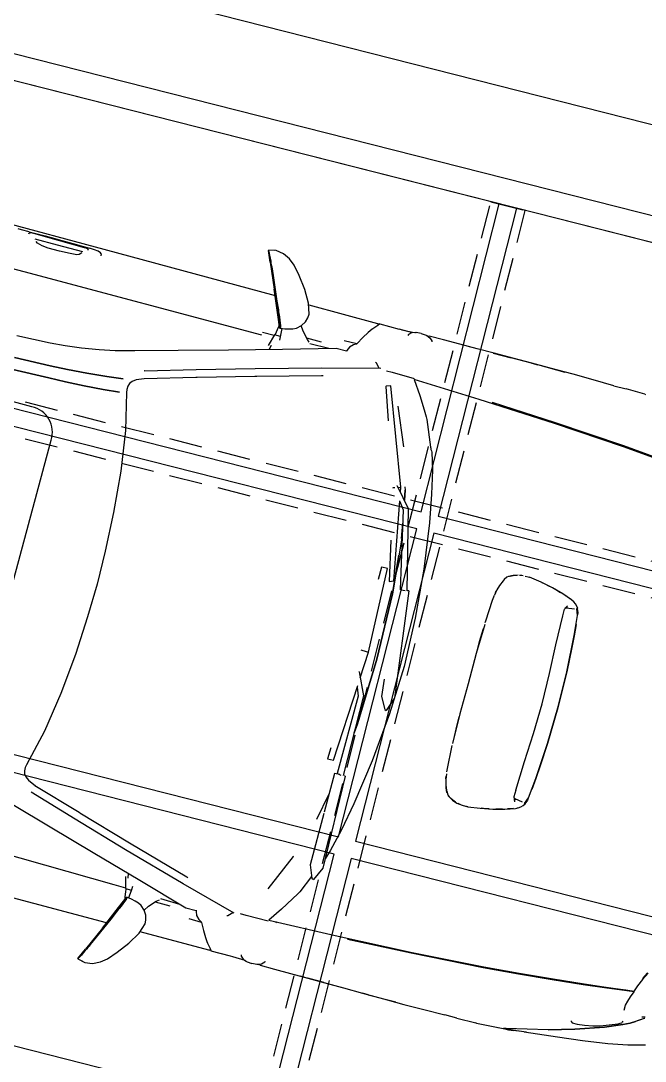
# Model space of a CAD drawing. Header units: inches. Extents: x 6322 to 85903, y -36042 to 7673.
# Drawn here: x 78220.5 to 78291.2, y 1897.2 to 2015.1 of the extents above; entities that cross this region are included whole.
import ezdxf

# ---------------------------------------------------------------- set-up
doc = ezdxf.new("R2010")
doc.units = ezdxf.units.IN
doc.header["$LTSCALE"] = 10
doc.linetypes.add('Amconstr', pattern=[9999, 9999, 0])
doc.linetypes.add('HIDDEN2', pattern=[0.1875, 0.125, -0.0625])
for name, color, linetype in [('ADSK_ASSOC_ENTITY_BACKUPS', 7, 'Continuous'), ('afaq', 6, 'Continuous'), ('CAR1', 250, 'Continuous'), ('PARK LINE', 2, 'Continuous'), ('SHADE I SEC BEAM', 11, 'HIDDEN2'), ('SOLAR PANEL', 10, 'Continuous'), ('WALL', 4, 'Continuous')]:
    doc.layers.add(name, color=color, linetype=linetype)

# ---------------------------------------------------------------- blocks, each defined once
blk = doc.blocks.new('*U180')
at = {"layer": 'SOLAR PANEL'}
blk.add_lwpolyline([(-39, 18), (-39, -18), (39, -18), (39, 18)], close=True, dxfattribs=at)
blk = doc.blocks.new('*U179')
at = {"layer": 'SOLAR PANEL', "color": 0, "linetype": 'ByBlock', "lineweight": -2}
for p in [(80, 722), (160, 722), (80, 684), (160, 684), (80, 646), (160, 646), (80, 608)]:
    blk.add_blockref('*U180', p, dxfattribs=at)
blk = doc.blocks.new('*U85')
at = {"layer": 'SOLAR PANEL', "xscale": -1, "rotation": 165.7461911174656}
blk.add_blockref('*U179', (-184.49, 86.07), dxfattribs=at)
blk = doc.blocks.new('*U86')
at = {"layer": 'ADSK_ASSOC_ENTITY_BACKUPS', "linetype": 'Amconstr', "lineweight": 25}
blk.add_blockref('*U85', (0, 0), dxfattribs=at)
at = {"layer": 'SOLAR PANEL', "color": 0, "linetype": 'ByBlock', "lineweight": -2}
blk.add_blockref('*U85', (0, 0), dxfattribs=at)
blk = doc.blocks.new('*U83')
at = {"layer": 'SHADE I SEC BEAM', "ltscale": 3}
blk.add_lwpolyline([(-0.49, -1.94), (-232.13, 56.91), (-231.15, 60.78), (0.49, 1.94)], close=True, dxfattribs=at)
blk = doc.blocks.new('*U84')
at = {"layer": 'SHADE I SEC BEAM', "color": 0, "linetype": 'ByBlock', "lineweight": -2}
blk.add_blockref('*U83', (-168.41, -662.94), dxfattribs=at)
blk = doc.blocks.new('*U158')
at = {"layer": 'PARK LINE', "linetype": 'Amconstr', "lineweight": 25}
blk.add_line((-22.29, 5.66), (-218.07, 55.4), dxfattribs=at)
blk = doc.blocks.new('*U159')
at = {"layer": 'PARK LINE', "color": 0, "linetype": 'ByBlock', "lineweight": -2}
for p in [(-156.59, -616.42), (-182.69, -719.16)]:
    blk.add_blockref('*U158', p, dxfattribs=at)
blk = doc.blocks.new('*U145')
at = {"layer": 'SHADE I SEC BEAM', "ltscale": 3}
blk.add_lwpolyline([(-91.38, -367.82), (-95.25, -366.84), (91.38, 367.82), (95.25, 366.84)], close=True, dxfattribs=at)
blk = doc.blocks.new('*U162')
at = {"layer": 'WALL', "color": 0, "linetype": 'ByBlock', "lineweight": -2}
blk.add_blockref('*U145', (127.94, -32.5), dxfattribs=at)
blk = doc.blocks.new('A$C6e495745')
at = {"layer": 'CAR1'}
for p, q in [((72.96, 83), (72.29, 82.45)), ((72.98, 83.01), (72.96, 83)), ((73.79, 83.39), (72.98, 83.01)), ((74.67, 83.52), (73.79, 83.39)), ((75.54, 83.33), (74.67, 83.52)), ((75.54, 83.34), (74.95, 83.46)), ((74.97, 82.21), (75.13, 82.52)), ((75.53, 83.3), (74.98, 82.06)), ((75.13, 82.52), (75.26, 82.81)), ((75.45, 83.18), (75.26, 82.81)), ((75.26, 82.81), (75.37, 83.04)), ((75.26, 82.81), (75.26, 82.81)), ((75.37, 83.04), (75.45, 83.18)), ((75.45, 83.18), (75.5, 83.25)), ((75.5, 83.25), (75.53, 83.3)), ((75.53, 83.3), (75.54, 83.33)), ((75.54, 83.33), (75.54, 83.34)), ((71.42, 81.44), (70.42, 80.11)), ((72.29, 82.45), (71.42, 81.44)), ((73.76, 79.24), (74.98, 82.06)), ((74.18, 80.44), (74.6, 81.41)), ((74.82, 81.89), (74.52, 81.2)), ((74.6, 81.41), (74.69, 81.6)), ((74.69, 81.6), (74.79, 81.81)), ((74.79, 81.81), (74.89, 82.03)), ((74.89, 82.03), (74.97, 82.21)), ((74.97, 82.21), (74.97, 82.21)), ((73.64, 79.22), (74.18, 80.44)), ((74.52, 81.2), (73.7, 79.36)), ((70.42, 80.11), (69.59, 78.71)), ((73.76, 79.24), (72.61, 76.52)), ((73.7, 79.36), (72.9, 77.53)), ((73.11, 78.02), (73.64, 79.22)), ((24.58, 78.19), (20.77, 77.75)), ((21.99, 77.25), (26.64, 78.37)), ((24.3, 78.16), (25.74, 78.35)), ((25.52, 78.28), (25.14, 78.23)), ((25.52, 78.28), (25.6, 78.29)), ((25.6, 78.29), (26.94, 78.43)), ((26.34, 78.41), (25.74, 78.35)), ((26.94, 78.43), (26.34, 78.41)), ((26.64, 78.37), (26.75, 78.39)), ((26.75, 78.39), (26.64, 78.37)), ((26.75, 78.39), (26.84, 78.4)), ((26.84, 78.4), (26.75, 78.39)), ((26.84, 78.4), (26.92, 78.41)), ((26.92, 78.41), (26.84, 78.4)), ((26.96, 78.42), (26.87, 78.4)), ((27.57, 78.47), (26.94, 78.43)), ((28.49, 78.54), (26.96, 78.42)), ((30.04, 78.64), (28.49, 78.54)), ((30.04, 78.64), (30.13, 78.64)), ((32.33, 78.68), (30.13, 78.64)), ((32.33, 78.68), (33.75, 78.67)), ((36.21, 78.7), (33.75, 78.67)), ((38.54, 78.72), (36.21, 78.7)), ((40.51, 78.72), (38.54, 78.72)), ((42.71, 78.71), (39.48, 78.68)), ((43.4, 78.71), (40.51, 78.72)), ((42.71, 78.71), (43.4, 78.71)), ((45.62, 78.7), (43.4, 78.71)), ((47.81, 78.69), (45.62, 78.7)), ((47.93, 78.68), (45.79, 78.69)), ((49.8, 78.68), (47.81, 78.69)), ((47.93, 78.68), (49.8, 78.67)), ((50.73, 78.67), (49.8, 78.68)), ((49.8, 78.67), (49.8, 78.67)), ((51.84, 78.67), (49.81, 78.68)), ((53.74, 78.67), (51.84, 78.67)), ((55.42, 78.67), (53.74, 78.67)), ((54.96, 78.1), (54.99, 78.21)), ((54.99, 78.21), (55.29, 78.5)), ((55.29, 78.5), (55.71, 78.65)), ((55.42, 78.67), (55.74, 78.65)), ((55.71, 78.65), (55.8, 78.67)), ((55.8, 78.67), (56.37, 78.71)), ((56.94, 78.67), (56.37, 78.71)), ((56.94, 78.67), (57.03, 78.65)), ((57.45, 78.5), (57.03, 78.65)), ((57.18, 78.59), (58.65, 78.54)), ((57.74, 78.21), (57.45, 78.5)), ((57.78, 78.09), (57.74, 78.21)), ((58.65, 78.54), (58.92, 78.54)), ((58.92, 78.54), (61.19, 78.56)), ((61.35, 78.32), (61.19, 78.56)), ((61.41, 78.53), (61.32, 78.44)), ((61.32, 78.43), (61.32, 78.44)), ((61.32, 78.36), (61.32, 78.43)), ((61.32, 78.43), (61.32, 78.43)), ((61.82, 77.81), (61.35, 78.32)), ((61.41, 78.53), (61.47, 78.53)), ((61.47, 78.53), (69.53, 78.55)), ((61.84, 77.78), (61.82, 77.81)), ((69.59, 78.71), (69.2, 77.51)), ((72.7, 77.1), (73.11, 78.02)), ((73.47, 78.56), (93.59, 78.6)), ((15.07, 76.99), (12.86, 76.56)), ((17.94, 77.41), (15.07, 76.99)), ((20.77, 77.75), (17.94, 77.41)), ((19.11, 76.41), (21.99, 77.25)), ((21.99, 77.25), (19.11, 76.41)), ((61.88, 77.72), (61.84, 77.78)), ((62.19, 77.25), (61.88, 77.72)), ((62.63, 76.54), (62.19, 77.25)), ((69.2, 77.51), (69.23, 77.09)), ((69.23, 77.09), (69.39, 76.57)), ((72.9, 77.53), (72.47, 76.57)), ((72.49, 76.61), (72.51, 76.66)), ((72.51, 76.66), (72.53, 76.72)), ((72.53, 76.72), (72.56, 76.77)), ((72.56, 76.77), (72.6, 76.86)), ((72.6, 76.86), (72.64, 76.95)), ((72.64, 76.95), (72.67, 77.03)), ((72.67, 77.03), (72.7, 77.1)), ((12.86, 76.56), (10.92, 76.06)), ((15.93, 75.31), (19.11, 76.41)), ((19.11, 76.41), (15.93, 75.31)), ((16.98, 75.46), (16.76, 75.39)), ((17.24, 75.53), (16.98, 75.46)), ((18.17, 75.68), (17.24, 75.53)), ((18.99, 75.77), (18.17, 75.68)), ((19.57, 75.77), (18.99, 75.77)), ((19.72, 75.68), (19.57, 75.77)), ((19.74, 75.58), (19.72, 75.68)), ((63.09, 75.71), (62.63, 76.54)), ((63.12, 75.67), (63.09, 75.71)), ((64.6, 75.65), (63.12, 75.67)), ((63.15, 75.64), (63.12, 75.67)), ((63.46, 75.47), (63.15, 75.64)), ((63.82, 75.09), (63.46, 75.47)), ((69.34, 75.49), (68.65, 74.71)), ((69.72, 76.04), (69.34, 75.49)), ((69.39, 76.57), (69.7, 76.06)), ((69.7, 76.06), (70.19, 75.63)), ((70.19, 75.63), (70.55, 75.45)), ((70.55, 75.45), (70.96, 75.32)), ((72.23, 76), (72, 75.43)), ((72, 75.43), (72.11, 75.69)), ((72.61, 76.52), (72.09, 75.28)), ((72.11, 75.69), (72.23, 76)), ((72.47, 76.57), (72.23, 76)), ((72.23, 76), (72.36, 76.3)), ((72.36, 76.3), (72.49, 76.61)), ((72.36, 76.3), (72.47, 76.57)), ((72.47, 76.57), (72.49, 76.61)), ((13.21, 74.13), (14, 74.49)), ((14, 74.49), (13.21, 74.13)), ((14, 74.49), (15.93, 75.31)), ((15.93, 75.31), (14, 74.49)), ((14.09, 74.13), (14.14, 74.26)), ((14.17, 74.32), (14.14, 74.26)), ((14.32, 74.41), (14.17, 74.32)), ((14.53, 74.53), (14.32, 74.41)), ((16.13, 75.17), (14.53, 74.53)), ((16.51, 75.31), (16.13, 75.17)), ((16.76, 75.39), (16.51, 75.31)), ((64, 74.68), (63.82, 75.09)), ((64.03, 74.52), (64, 74.68)), ((65.23, 74.56), (64.02, 74.57)), ((71.08, 72.89), (65.23, 74.56)), ((68.27, 74.3), (66.02, 74.34)), ((68.75, 74.82), (67.03, 74.82)), ((68.65, 74.71), (68.36, 74.46)), ((70.96, 75.32), (71.44, 75.21)), ((71.44, 75.21), (71.98, 75.14)), ((71.69, 74.21), (71.77, 74.95)), ((71.77, 74.95), (71.79, 75.17)), ((72, 75.43), (71.96, 75.23)), ((71.96, 75.23), (71.97, 75.33)), ((71.96, 75.16), (71.96, 75.23)), ((71.96, 75.23), (71.98, 75.14)), ((71.98, 75.14), (71.96, 75.16)), ((71.97, 75.33), (72, 75.43)), ((71.98, 75.14), (72.04, 75.18)), ((72.01, 75.15), (71.98, 75.14)), ((72.04, 75.18), (72.01, 75.15)), ((72.04, 75.18), (72.09, 75.28)), ((72.07, 75.22), (72.04, 75.18)), ((72.09, 75.28), (72.07, 75.22)), ((72.21, 75.14), (72.14, 75.41)), ((72.29, 74.6), (72.21, 75.14)), ((72.33, 74.29), (72.29, 74.6)), ((72.33, 74.23), (72.33, 74.29)), ((11.89, 73.21), (11.78, 73.13)), ((11.78, 73.02), (12.12, 73.13)), ((11.84, 73.21), (12.18, 73.45)), ((12.3, 73.49), (11.89, 73.21)), ((12.18, 73.45), (12.68, 73.79)), ((12.77, 73.81), (12.3, 73.49)), ((12.68, 73.79), (13.21, 74.13)), ((13.21, 74.13), (12.68, 73.79)), ((48.09, 73.21), (39.15, 72.8)), ((39.24, 72.92), (46.59, 73.28)), ((55.77, 73.46), (48.09, 73.21)), ((54.72, 71.89), (55.77, 73.46)), ((54.93, 73.56), (54.85, 73.43)), ((55.82, 73.59), (58.4, 73.62)), ((58.4, 73.62), (59.06, 73.62)), ((59.79, 73.74), (66.22, 72.02)), ((60.4, 74.16), (59.94, 73.7)), ((60.51, 74.21), (60.4, 74.16)), ((71.67, 73.8), (71.69, 74.21)), ((72.38, 74.23), (71.69, 74.24)), ((72.74, 72.91), (72.38, 74.23)), ((73.77, 74.14), (72.4, 74.16)), ((101.62, 73.79), (73.77, 74.14)), ((14.26, 72.3), (14.12, 71.78)), ((14.27, 72.88), (14.26, 72.3)), ((26.83, 71.92), (22.96, 71.55)), ((23.03, 71.67), (26.89, 72.04)), ((30.9, 72.26), (26.83, 71.92)), ((26.89, 72.04), (30.95, 72.39)), ((39.15, 72.8), (30.9, 72.26)), ((30.95, 72.39), (39.24, 72.92)), ((66.22, 72.02), (73.52, 69.99)), ((76.98, 71.23), (71.08, 72.89)), ((72.42, 73.03), (72.42, 73.02)), ((72.42, 73.02), (72.53, 72.48)), ((13.96, 71.24), (13.72, 70.58)), ((14.12, 71.78), (13.96, 71.24)), ((14.55, 70.68), (16.81, 70.98)), ((15.87, 70.76), (14.69, 70.61)), ((17.19, 70.92), (15.87, 70.76)), ((16.81, 70.98), (19.49, 71.3)), ((19.43, 71.18), (17.19, 70.92)), ((22.96, 71.55), (19.43, 71.18)), ((19.49, 71.3), (23.02, 71.67)), ((23.02, 71.67), (23.02, 71.67)), ((23.03, 71.67), (23.03, 71.67)), ((53.8, 70.46), (54.72, 71.89)), ((66.04, 71.15), (65.89, 71.19)), ((73.32, 69.11), (66.04, 71.15)), ((82.45, 69.7), (76.98, 71.23)), ((13.17, 68.99), (13.53, 69.83)), ((13.53, 69.83), (13.77, 70.58)), ((13.72, 70.58), (14.55, 70.68)), ((13.72, 70.57), (13.72, 70.58)), ((13.72, 70.58), (13.73, 70.58)), ((14.69, 70.61), (13.74, 70.5)), ((13.77, 70.58), (13.77, 70.59)), ((53.23, 69.47), (53.29, 69.62)), ((53.29, 69.62), (53.37, 69.75)), ((53.37, 69.75), (53.8, 70.46)), ((54.99, 65.79), (56.8, 70.07)), ((73.52, 69.99), (79.92, 68.14)), ((87.19, 68.37), (82.45, 69.7)), ((12.73, 68.11), (13.17, 68.99)), ((12.82, 68.11), (13.2, 68.87)), ((52.39, 67.46), (53.23, 69.47)), ((73.32, 69.11), (73.1, 69.18)), ((79.6, 67.3), (73.32, 69.11)), ((51.42, 66.21), (52.1, 67.72)), ((52.32, 67.63), (52.1, 67.72)), ((52.9, 66.23), (52.32, 67.63)), ((79.72, 67.26), (79.6, 67.3)), ((85.33, 65.61), (79.72, 67.26)), ((79.92, 68.14), (85.55, 66.47)), ((51.66, 55.46), (51.42, 66.21)), ((52.91, 60.21), (52.9, 66.23)), ((51.12, 64.09), (51.44, 65.11)), ((54.98, 65.77), (54.99, 65.79)), ((86.18, 65.24), (85.25, 65.64)), ((86.58, 64.96), (86.18, 65.24)), ((86.83, 64.66), (86.58, 64.96)), ((50.51, 61.45), (51.12, 64.09)), ((86.91, 64.33), (86.83, 64.66)), ((86.88, 63.6), (86.93, 63.94)), ((86.93, 63.94), (86.91, 64.33)), ((85.87, 59.38), (86.88, 63.6)), ((49.91, 58.24), (50.51, 61.45)), ((52.92, 57.92), (53.53, 61.07)), ((52.92, 55.49), (52.91, 60.05)), ((85.19, 54.81), (85.87, 59.38)), ((49.17, 53.01), (49.91, 58.24)), ((51.66, 55.46), (51.75, 55.46)), ((52.01, 46.15), (51.9, 55.47)), ((52.51, 55.44), (52.17, 55.48)), ((52.3, 55.47), (52.92, 55.49)), ((52.46, 55.45), (52.46, 55.47)), ((52.63, 55.43), (52.51, 55.44)), ((52.61, 46.33), (52.63, 55.43)), ((93.73, 56.19), (93.73, 27.36)), ((33.22, 54.39), (32.09, 54)), ((32.55, 54.18), (32.93, 54.29)), ((34.53, 54.74), (33.22, 54.39)), ((33.5, 54.47), (33.84, 54.57)), ((33.84, 54.57), (34.23, 54.66)), ((35.94, 55.02), (34.53, 54.74)), ((34.94, 54.82), (35.57, 54.96)), ((35.57, 54.96), (35.86, 55)), ((37.35, 55.22), (35.94, 55.02)), ((37.35, 55.22), (37.5, 55.24)), ((38.02, 55.23), (37.35, 55.22)), ((37.5, 55.24), (37.85, 55.23)), ((38.65, 55.13), (38.02, 55.23)), ((38.09, 55.22), (38.25, 55.21)), ((38.25, 55.21), (38.49, 55.15)), ((39.21, 54.94), (38.65, 55.13)), ((38.79, 55.08), (38.84, 55.07)), ((38.84, 55.07), (39.2, 54.94)), ((39.2, 54.94), (39.52, 54.78)), ((39.68, 54.69), (39.21, 54.94)), ((39.52, 54.78), (39.56, 54.76)), ((39.85, 54.56), (39.68, 54.69)), ((39.72, 54.66), (39.77, 54.64)), ((39.77, 54.64), (39.79, 54.61)), ((39.97, 54.41), (39.85, 54.56)), ((40.05, 54.25), (39.97, 54.41)), ((40.01, 54.33), (40.05, 54.27)), ((40.05, 54.27), (40.29, 53.77)), ((40.15, 54.07), (40.05, 54.25)), ((84.76, 50.09), (85.19, 54.81)), ((31.26, 53.2), (30.97, 52.44)), ((31.02, 52.76), (31.21, 53.21)), ((31.34, 53.45), (31.17, 53.23)), ((31.17, 53.23), (31.25, 53.19)), ((31.55, 53.67), (31.34, 53.45)), ((31.36, 53.48), (31.36, 53.47)), ((31.37, 53.48), (31.36, 53.48)), ((31.8, 53.85), (31.55, 53.67)), ((32.46, 52.95), (31.55, 53.07)), ((32.09, 54), (31.8, 53.85)), ((31.87, 53.89), (31.89, 53.91)), ((31.89, 53.91), (31.95, 53.93)), ((32.32, 54.08), (32.55, 54.18)), ((32.34, 53.08), (32.56, 52.85)), ((32.34, 53.08), (32.34, 53.08)), ((32.37, 53.3), (32.59, 52.78)), ((32.37, 53.22), (32.48, 53.03)), ((32.37, 53.22), (32.37, 53.22)), ((40.4, 53.45), (40.15, 54.07)), ((40.29, 53.77), (40.34, 53.61)), ((40.57, 52.88), (40.4, 53.45)), ((53.41, 54.09), (52.96, 45.2)), ((54.1, 54.11), (53.41, 54.09)), ((54.06, 52.8), (54.1, 54.11)), ((30.97, 52.44), (30.74, 50.11)), ((30.99, 52.5), (31.02, 52.76)), ((32.58, 51.99), (32.48, 48.59)), ((32.58, 51.99), (32.59, 52.79)), ((40.66, 52.24), (40.57, 52.88)), ((40.58, 52.81), (40.6, 52.75)), ((40.6, 52.75), (40.62, 52.52)), ((40.67, 52.03), (40.72, 51.62)), ((48.65, 47.37), (49.17, 53.01)), ((30.74, 50.12), (30.87, 51.45)), ((30.87, 51.45), (30.87, 51.46)), ((40.72, 51.62), (40.85, 49.18)), ((30.74, 50.11), (30.5, 45.97)), ((30.64, 48.6), (30.74, 50.12)), ((51.85, 49.38), (51.96, 50.47)), ((51.96, 50.47), (51.85, 49.39)), ((84.53, 45.62), (84.76, 50.09)), ((30.49, 45.97), (30.64, 48.6)), ((32.48, 48.59), (32.34, 45.28)), ((40.85, 49.18), (40.86, 48.96)), ((40.94, 45.3), (40.87, 48.75)), ((51.85, 49.39), (51.63, 41.76)), ((51.63, 41.76), (51.85, 49.38)), ((40.88, 48.26), (40.93, 46.71)), ((48.45, 41.76), (48.65, 47.37)), ((30.5, 45.97), (30.43, 41.76)), ((40.93, 46.71), (40.93, 45.62)), ((48.58, 45.53), (49.13, 47.1)), ((49.28, 47.02), (49.13, 47.1)), ((50.04, 45.69), (49.28, 47.02)), ((53.21, 43.66), (52.01, 46.15)), ((52.97, 45.39), (52.61, 46.33)), ((30.43, 41.76), (30.49, 45.97)), ((32.34, 45.28), (32.26, 41.76)), ((40.94, 41.76), (40.94, 45.3)), ((50.16, 33.35), (48.58, 45.51)), ((50.26, 43.73), (50.04, 45.69)), ((84.45, 41.76), (84.53, 45.62)), ((52.92, 44.27), (52.76, 41.22)), ((53.21, 43.66), (53.23, 43.66)), ((30.43, 41.76), (30.5, 37.55)), ((30.49, 37.55), (30.43, 41.76)), ((32.26, 41.76), (32.34, 38.24)), ((40.94, 38.22), (40.94, 41.76)), ((48.65, 36.15), (48.45, 41.76)), ((51.85, 34.14), (51.63, 41.76)), ((51.63, 41.76), (51.85, 34.13)), ((84.53, 37.9), (84.45, 41.76)), ((52.76, 41.22), (53.13, 31.51)), ((53.55, 41.2), (52.76, 41.22)), ((53.68, 41.21), (53.55, 41.2)), ((32.34, 38.24), (32.48, 34.93)), ((40.87, 34.77), (40.94, 38.22)), ((40.93, 37.89), (40.93, 36.81)), ((84.76, 33.43), (84.53, 37.9)), ((30.64, 34.92), (30.49, 37.55)), ((30.5, 37.55), (30.74, 33.36)), ((40.93, 36.81), (40.88, 35.25)), ((49.17, 30.51), (48.65, 36.15)), ((30.74, 33.4), (30.64, 34.92)), ((32.48, 34.93), (32.58, 31.53)), ((40.85, 34.34), (40.72, 31.9)), ((40.86, 34.55), (40.85, 34.34)), ((30.87, 32.08), (30.74, 33.4)), ((30.74, 33.36), (30.97, 31.08)), ((50.16, 33.35), (50.3, 33.36)), ((52.64, 24.32), (50.39, 33.38)), ((51.04, 33.46), (50.57, 33.41)), ((51.07, 33.48), (51.04, 33.46)), ((53.15, 24.64), (51.12, 33.48)), ((52.49, 27.78), (51.85, 34.14)), ((51.85, 34.13), (52.29, 29.7)), ((85.19, 28.71), (84.76, 33.43)), ((40.72, 31.9), (40.66, 31.28)), ((52.57, 32.88), (52.07, 32.69)), ((52.07, 32.69), (53.79, 23.74)), ((53.63, 28.33), (52.57, 32.88)), ((53.86, 31.53), (53.84, 32.99)), ((30.97, 31.08), (31.26, 30.31)), ((31.02, 30.76), (30.99, 31.01)), ((31.21, 30.31), (31.02, 30.76)), ((32.34, 30.43), (32.56, 30.67)), ((32.37, 30.3), (32.59, 30.74)), ((32.58, 31.53), (32.59, 30.74)), ((40.57, 30.64), (40.66, 31.28)), ((40.62, 31), (40.6, 30.76)), ((53.13, 31.51), (53.82, 31.53)), ((53.86, 31.53), (53.82, 31.53)), ((31.25, 30.33), (31.17, 30.29)), ((31.17, 30.29), (31.34, 30.06)), ((31.34, 30.06), (31.55, 29.85)), ((31.36, 30.04), (31.36, 30.03)), ((31.36, 30.03), (31.37, 30.03)), ((32.44, 30.55), (31.51, 30.44)), ((31.55, 29.85), (31.8, 29.67)), ((31.8, 29.67), (32.09, 29.52)), ((31.89, 29.61), (31.87, 29.63)), ((31.95, 29.59), (31.89, 29.61)), ((32.09, 29.52), (33.22, 29.13)), ((40.15, 29.45), (40.4, 30.07)), ((40.4, 30.07), (40.57, 30.64)), ((49.91, 25.28), (49.17, 30.51)), ((32.55, 29.34), (32.32, 29.44)), ((32.93, 29.23), (32.55, 29.34)), ((33.22, 29.13), (34.53, 28.78)), ((33.84, 28.95), (33.5, 29.05)), ((34.23, 28.86), (33.84, 28.95)), ((34.53, 28.78), (35.94, 28.5)), ((35.57, 28.56), (34.94, 28.7)), ((35.86, 28.52), (35.57, 28.56)), ((35.94, 28.5), (37.35, 28.3)), ((37.5, 28.28), (37.35, 28.3)), ((37.87, 28.29), (37.5, 28.28)), ((38.25, 28.3), (38.08, 28.3)), ((38.51, 28.37), (38.25, 28.3)), ((38.65, 28.39), (39.21, 28.58)), ((38.84, 28.45), (38.79, 28.44)), ((39.2, 28.57), (38.84, 28.45)), ((39.52, 28.74), (39.2, 28.57)), ((39.21, 28.58), (39.68, 28.83)), ((39.58, 28.77), (39.52, 28.74)), ((39.68, 28.83), (39.85, 28.96)), ((39.85, 28.96), (40.05, 29.27)), ((40.05, 29.27), (40.15, 29.45)), ((85.87, 24.14), (85.19, 28.71)), ((52.49, 27.8), (52.81, 26.12)), ((52.81, 26.15), (52.49, 27.78)), ((50.51, 22.07), (49.91, 25.28)), ((54.52, 22.2), (52.64, 24.32)), ((53.78, 23.83), (53.15, 24.64)), ((86.88, 19.92), (85.87, 24.14)), ((96.8, 24.29), (108.18, 24.29)), ((53.53, 22.44), (53.31, 23.56)), ((53.31, 23.56), (53.53, 22.44)), ((53.65, 22.07), (53.53, 22.44)), ((53.53, 22.44), (53.53, 22.44)), ((53.97, 22.82), (54.08, 22.24)), ((54.86, 22.49), (54.74, 22.45)), ((54.95, 22.53), (54.86, 22.49)), ((54.95, 22.53), (54.86, 22.49)), ((51.12, 19.43), (50.51, 22.07)), ((54.4, 22.34), (54.08, 22.24)), ((54.08, 22.24), (58.17, 11.43)), ((54.52, 22.2), (54.54, 22.21)), ((89.53, 20.28), (87.67, 20.1)), ((87.67, 20.1), (89.53, 20.28)), ((91.69, 20.43), (89.53, 20.28)), ((89.53, 20.28), (91.69, 20.43)), ((93.85, 20.55), (91.69, 20.43)), ((91.69, 20.43), (93.85, 20.55)), ((95.81, 20.63), (93.85, 20.55)), ((93.85, 20.55), (95.81, 20.63)), ((99.99, 20.76), (95.81, 20.63)), ((95.81, 20.63), (99.99, 20.76)), ((51.72, 17.5), (51.12, 19.43)), ((86.83, 18.86), (86.91, 19.19)), ((86.93, 19.58), (86.88, 19.92)), ((86.91, 19.19), (86.93, 19.58)), ((89.52, 18.75), (91.77, 18.97)), ((91.77, 18.97), (89.52, 18.75)), ((91.77, 18.97), (94.02, 19.16)), ((94.02, 19.16), (91.77, 18.97)), ((94.02, 19.16), (96, 19.27)), ((96, 19.27), (94.02, 19.16)), ((96, 19.27), (100.14, 19.41)), ((100.14, 19.41), (96, 19.27)), ((54.99, 17.73), (54.98, 17.75)), ((56.8, 13.45), (54.99, 17.73)), ((79.72, 16.25), (85.33, 17.91)), ((85.33, 17.91), (86.18, 18.28)), ((86.18, 18.28), (86.58, 18.56)), ((86.58, 18.56), (86.83, 18.86)), ((87.63, 18.54), (89.52, 18.75)), ((89.52, 18.75), (87.63, 18.54)), ((51.81, 17.35), (51.72, 17.5)), ((51.9, 17.2), (51.81, 17.35)), ((51.96, 17.08), (51.9, 17.2)), ((52, 16.98), (51.96, 17.08)), ((53.23, 14.04), (52, 16.98)), ((85.55, 17.05), (79.92, 15.38)), ((85.55, 17.05), (85.57, 17.05)), ((93.1, 16.42), (94.97, 16.65)), ((94.97, 16.65), (96.69, 16.79)), ((96.69, 16.79), (100.54, 16.97)), ((58.7, 11.64), (57.43, 15.36)), ((73.32, 14.41), (79.6, 16.22)), ((79.92, 15.38), (73.52, 13.53)), ((79.6, 16.22), (79.72, 16.25)), ((87.19, 15.15), (89.35, 15.7)), ((89.35, 15.7), (91.12, 16.09)), ((91.12, 16.09), (93.1, 16.42)), ((66.04, 12.37), (73.1, 14.34)), ((73.1, 14.34), (73.32, 14.41)), ((82.45, 13.82), (87.19, 15.15)), ((53.29, 13.9), (53.23, 14.04)), ((53.37, 13.77), (53.29, 13.9)), ((53.8, 13.06), (53.37, 13.77)), ((54.72, 11.63), (53.8, 13.06)), ((56.81, 13.44), (56.8, 13.45)), ((73.52, 13.53), (66.22, 11.49)), ((76.98, 12.29), (82.45, 13.82)), ((65.86, 12.32), (66.04, 12.37)), ((71.08, 10.63), (76.98, 12.29)), ((26.83, 11.6), (30.9, 11.26)), ((30.95, 11.13), (26.89, 11.48)), ((30.9, 11.26), (39.15, 10.72)), ((39.24, 10.6), (30.95, 11.13)), ((39.15, 10.72), (48.09, 10.31)), ((55.77, 10.06), (54.72, 11.63)), ((58.17, 11.43), (58.67, 11.62)), ((58.7, 11.64), (58.67, 11.62)), ((66.22, 11.49), (59.79, 9.78)), ((65.23, 8.95), (71.08, 10.63)), ((72.38, 9.29), (72.75, 10.63)), ((72.53, 11.04), (72.42, 10.5)), ((46.59, 10.24), (39.24, 10.6)), ((46.59, 10.24), (46.59, 10.24)), ((48.09, 10.31), (55.77, 10.06)), ((58.4, 9.9), (55.82, 9.93)), ((59.06, 9.9), (58.4, 9.9)), ((59.94, 9.82), (60.4, 9.36)), ((71.69, 9.31), (71.67, 9.72)), ((72.42, 10.5), (72.42, 10.49)), ((73.77, 9.7), (101.62, 9.73)), ((101.62, 9.73), (107.2, 9.81)), ((60.4, 9.36), (60.51, 9.31)), ((63.46, 8.05), (63.82, 8.43)), ((63.82, 8.43), (64, 8.84)), ((64, 8.84), (64.03, 9)), ((64.02, 8.95), (65.23, 8.95)), ((66.02, 9.18), (68.27, 9.22)), ((67.02, 8.7), (68.75, 8.7)), ((68.36, 9.06), (68.65, 8.81)), ((68.65, 8.81), (69.34, 8.03)), ((71.44, 8.3), (70.96, 8.2)), ((71.98, 8.38), (71.44, 8.3)), ((71.77, 8.57), (71.69, 9.31)), ((71.69, 9.28), (72.38, 9.29)), ((71.79, 8.35), (71.77, 8.57)), ((71.96, 8.35), (71.98, 8.38)), ((71.98, 8.38), (71.96, 8.29)), ((71.96, 8.29), (71.96, 8.35)), ((71.97, 8.19), (71.96, 8.29)), ((71.96, 8.29), (72, 8.09)), ((71.98, 8.38), (72.01, 8.36)), ((72.04, 8.34), (71.98, 8.38)), ((72.01, 8.36), (72.04, 8.34)), ((72.04, 8.34), (72.07, 8.29)), ((72.09, 8.24), (72.04, 8.34)), ((72.07, 8.29), (72.09, 8.24)), ((72.14, 8.11), (72.21, 8.38)), ((72.21, 8.38), (72.29, 8.92)), ((72.29, 8.92), (72.33, 9.23)), ((72.33, 9.23), (72.33, 9.29)), ((72.4, 9.36), (73.77, 9.38)), ((62.63, 6.98), (63.09, 7.8)), ((63.09, 7.8), (63.12, 7.85)), ((63.12, 7.85), (63.15, 7.88)), ((63.12, 7.85), (64.6, 7.87)), ((63.15, 7.88), (63.46, 8.05)), ((69.34, 8.03), (69.72, 7.48)), ((69.7, 7.46), (69.39, 6.94)), ((70.19, 7.89), (69.7, 7.46)), ((70.55, 8.07), (70.19, 7.89)), ((70.96, 8.2), (70.55, 8.07)), ((72, 8.09), (71.97, 8.19)), ((72.11, 7.83), (72, 8.09)), ((72, 8.09), (72.23, 7.52)), ((72.09, 8.24), (72.61, 7)), ((72.23, 7.52), (72.11, 7.83)), ((72.36, 7.21), (72.23, 7.52)), ((72.23, 7.52), (72.47, 6.95)), ((72.49, 6.9), (72.36, 7.21)), ((72.47, 6.95), (72.36, 7.21)), ((61.88, 5.8), (62.19, 6.27)), ((62.19, 6.27), (62.63, 6.98)), ((69.23, 6.43), (69.2, 6.01)), ((69.2, 6.01), (69.59, 4.81)), ((69.39, 6.94), (69.23, 6.43)), ((72.49, 6.9), (72.47, 6.95)), ((72.47, 6.95), (72.9, 5.99)), ((72.51, 6.85), (72.49, 6.9)), ((72.53, 6.8), (72.51, 6.85)), ((72.56, 6.75), (72.53, 6.8)), ((72.6, 6.66), (72.56, 6.75)), ((72.64, 6.57), (72.6, 6.66)), ((72.61, 7), (73.76, 4.28)), ((72.67, 6.49), (72.64, 6.57)), ((72.7, 6.42), (72.67, 6.49)), ((73.11, 5.5), (72.7, 6.42)), ((72.9, 5.99), (73.7, 4.16)), ((95.87, 5.96), (95.97, 6.07)), ((95.97, 6.07), (96.11, 6.21)), ((96.11, 6.21), (96.36, 6.32)), ((96.36, 6.32), (97.12, 6.4)), ((97.12, 6.4), (98.36, 6.45)), ((98.36, 6.45), (99.69, 6.43)), ((99.69, 6.43), (100.4, 6.38)), ((100.4, 6.38), (100.7, 6.3)), ((100.7, 6.3), (101.01, 6.22)), ((101.01, 6.22), (101.2, 6.08)), ((30.13, 4.87), (30.04, 4.88)), ((30.13, 4.87), (32.33, 4.84)), ((33.75, 4.85), (32.33, 4.84)), ((33.75, 4.85), (36.21, 4.82)), ((36.21, 4.82), (38.54, 4.8)), ((38.54, 4.8), (40.51, 4.8)), ((39.48, 4.84), (42.71, 4.81)), ((39.48, 4.84), (39.48, 4.84)), ((40.51, 4.8), (43.4, 4.81)), ((42.71, 4.81), (45.8, 4.83)), ((43.4, 4.81), (42.71, 4.81)), ((43.4, 4.81), (45.62, 4.82)), ((45.62, 4.82), (47.81, 4.83)), ((47.93, 4.84), (45.8, 4.83)), ((47.81, 4.83), (49.8, 4.84)), ((47.92, 4.84), (47.93, 4.84)), ((49.8, 4.84), (50.73, 4.84)), ((49.81, 4.84), (51.84, 4.85)), ((51.84, 4.85), (53.74, 4.85)), ((53.74, 4.85), (55.42, 4.85)), ((54.99, 5.31), (54.96, 5.42)), ((55.29, 5.02), (54.99, 5.31)), ((55.71, 4.87), (55.29, 5.02)), ((55.74, 4.86), (55.42, 4.85)), ((55.8, 4.85), (55.71, 4.87)), ((56.37, 4.81), (55.8, 4.85)), ((56.37, 4.81), (56.94, 4.85)), ((57.03, 4.87), (56.94, 4.85)), ((57.03, 4.87), (57.45, 5.02)), ((58.62, 4.98), (57.18, 4.92)), ((57.31, 4.97), (58.92, 4.98)), ((57.45, 5.02), (57.74, 5.31)), ((57.74, 5.31), (57.78, 5.43)), ((61.19, 4.96), (58.92, 4.98)), ((61.19, 4.96), (61.35, 5.2)), ((61.32, 5.08), (61.32, 5.16)), ((61.32, 5.08), (61.41, 4.99)), ((61.32, 5.08), (61.32, 5.08)), ((61.32, 5.08), (61.32, 5.08)), ((61.35, 5.2), (61.82, 5.71)), ((61.47, 4.99), (61.41, 4.99)), ((69.53, 4.97), (61.47, 4.99)), ((61.82, 5.71), (61.84, 5.74)), ((61.84, 5.74), (61.88, 5.8)), ((69.59, 4.81), (70.42, 3.41)), ((73.64, 4.3), (73.11, 5.5)), ((93.59, 4.92), (73.47, 4.96)), ((106.28, 4.9), (93.59, 4.92)), ((93.74, 5.52), (93.7, 5.74)), ((93.74, 5.52), (93.83, 5.41)), ((93.83, 5.41), (94.14, 5.32)), ((94.14, 5.32), (94.56, 5.28)), ((94.56, 5.28), (95.18, 5.25)), ((95.86, 5.23), (95.18, 5.25)), ((95.26, 5.48), (95.28, 5.4)), ((95.33, 5.37), (95.28, 5.4)), ((95.33, 5.37), (95.38, 5.36)), ((95.38, 5.36), (95.52, 5.34)), ((95.52, 5.34), (95.72, 5.33)), ((95.72, 5.33), (98.79, 5.3)), ((98.8, 5.81), (95.82, 5.8)), ((97.14, 5.21), (95.86, 5.23)), ((98.44, 5.2), (97.14, 5.21)), ((99.69, 5.19), (98.44, 5.2)), ((98.79, 5.3), (101.69, 5.28)), ((101.41, 5.8), (98.8, 5.81)), ((100.37, 5.19), (99.69, 5.19)), ((101.02, 5.19), (100.37, 5.19)), ((102.24, 5.2), (101.02, 5.19)), ((101.69, 5.28), (101.9, 5.28)), ((101.9, 5.28), (102.08, 5.3)), ((102.08, 5.3), (102.17, 5.33)), ((102.14, 5.31), (102.11, 5.31)), ((102.22, 5.34), (102.14, 5.31)), ((102.17, 5.33), (102.22, 5.34)), ((102.24, 5.44), (102.22, 5.34)), ((102.24, 5.2), (103.14, 5.21)), ((103.14, 5.21), (103.55, 5.23)), ((74.18, 3.08), (73.64, 4.3)), ((73.7, 4.16), (74.52, 2.32)), ((74.98, 1.46), (73.76, 4.28)), ((70.42, 3.41), (71.42, 2.07)), ((74.6, 2.11), (74.18, 3.08)), ((71.42, 2.07), (72.29, 1.07)), ((74.52, 2.32), (74.83, 1.63)), ((74.69, 1.92), (74.6, 2.11)), ((74.79, 1.71), (74.69, 1.92)), ((74.89, 1.49), (74.79, 1.71)), ((74.97, 1.31), (74.89, 1.49)), ((75.13, 1), (74.97, 1.31)), ((74.97, 1.31), (74.97, 1.3)), ((74.98, 1.46), (75.53, 0.21)), ((72.29, 1.07), (72.96, 0.52)), ((72.96, 0.52), (72.98, 0.51)), ((72.98, 0.51), (73.79, 0.13)), ((73.79, 0.13), (74.67, 0)), ((74.67, 0), (75.54, 0.19)), ((74.86, 0.04), (75.54, 0.18)), ((75.26, 0.71), (75.13, 1)), ((75.37, 0.48), (75.26, 0.71)), ((75.26, 0.71), (75.45, 0.34)), ((75.26, 0.71), (75.26, 0.71)), ((75.45, 0.34), (75.37, 0.48)), ((75.5, 0.26), (75.45, 0.34)), ((75.53, 0.21), (75.5, 0.26)), ((75.54, 0.19), (75.53, 0.21)), ((75.54, 0.18), (75.54, 0.19))]:
    blk.add_line(p, q, dxfattribs=at)
blk.add_arc((96.66, 27.22), 2.94, 177.3124, 272.8152, dxfattribs=at)

msp = doc.modelspace()

# ---------------------------------------------------------------- linework, layer by layer
at = {"layer": 'afaq', "lineweight": -3}
for points in [[(78407.34268, 2144.2794), (78219.31506, 2192.04564, 0.414213562), (78168.2669, 2161.67977), (78141.4379, 2056.06974, 0.414213562), (78158.78982, 2026.89937), (78353.92502, 1977.32754)], [(78394.54221, 2137.21358), (78216.85288, 2182.35349, 0.414213562), (78177.95905, 2159.2176), (78151.13004, 2053.60757, 0.414213562), (78161.252, 2036.59152), (78356.38719, 1987.01968)]]:
    msp.add_lwpolyline(points, format="xyb", dxfattribs=at)

# ---------------------------------------------------------------- block references
at = {"layer": 'CAR1', "rotation": 164.9497587353136}
msp.add_blockref('A$C6e495745', (78321.52569, 1969.68856), dxfattribs=at)
at = {"layer": 'PARK LINE', "linetype": 'Amconstr', "lineweight": 25, "xscale": -1, "rotation": 151.4923822348115}
msp.add_blockref('*U159', (78170.49281, 1255.2627), dxfattribs=at)
at = {"layer": 'SHADE I SEC BEAM', "linetype": 'Amconstr', "lineweight": 25, "xscale": -1, "rotation": 151.4923822347902}
msp.add_blockref('*U84', (78175.66338, 1275.61621), dxfattribs=at)
at = {"layer": 'SOLAR PANEL', "linetype": 'Amconstr', "lineweight": 25, "xscale": -1, "rotation": 151.4923822348075}
msp.add_blockref('*U86', (78180.34152, 1294.03128), dxfattribs=at)
at = {"layer": 'WALL'}
msp.add_blockref('*U162', (78054.39636, 1659.28574), dxfattribs=at)

doc.saveas('drawing.dxf')
